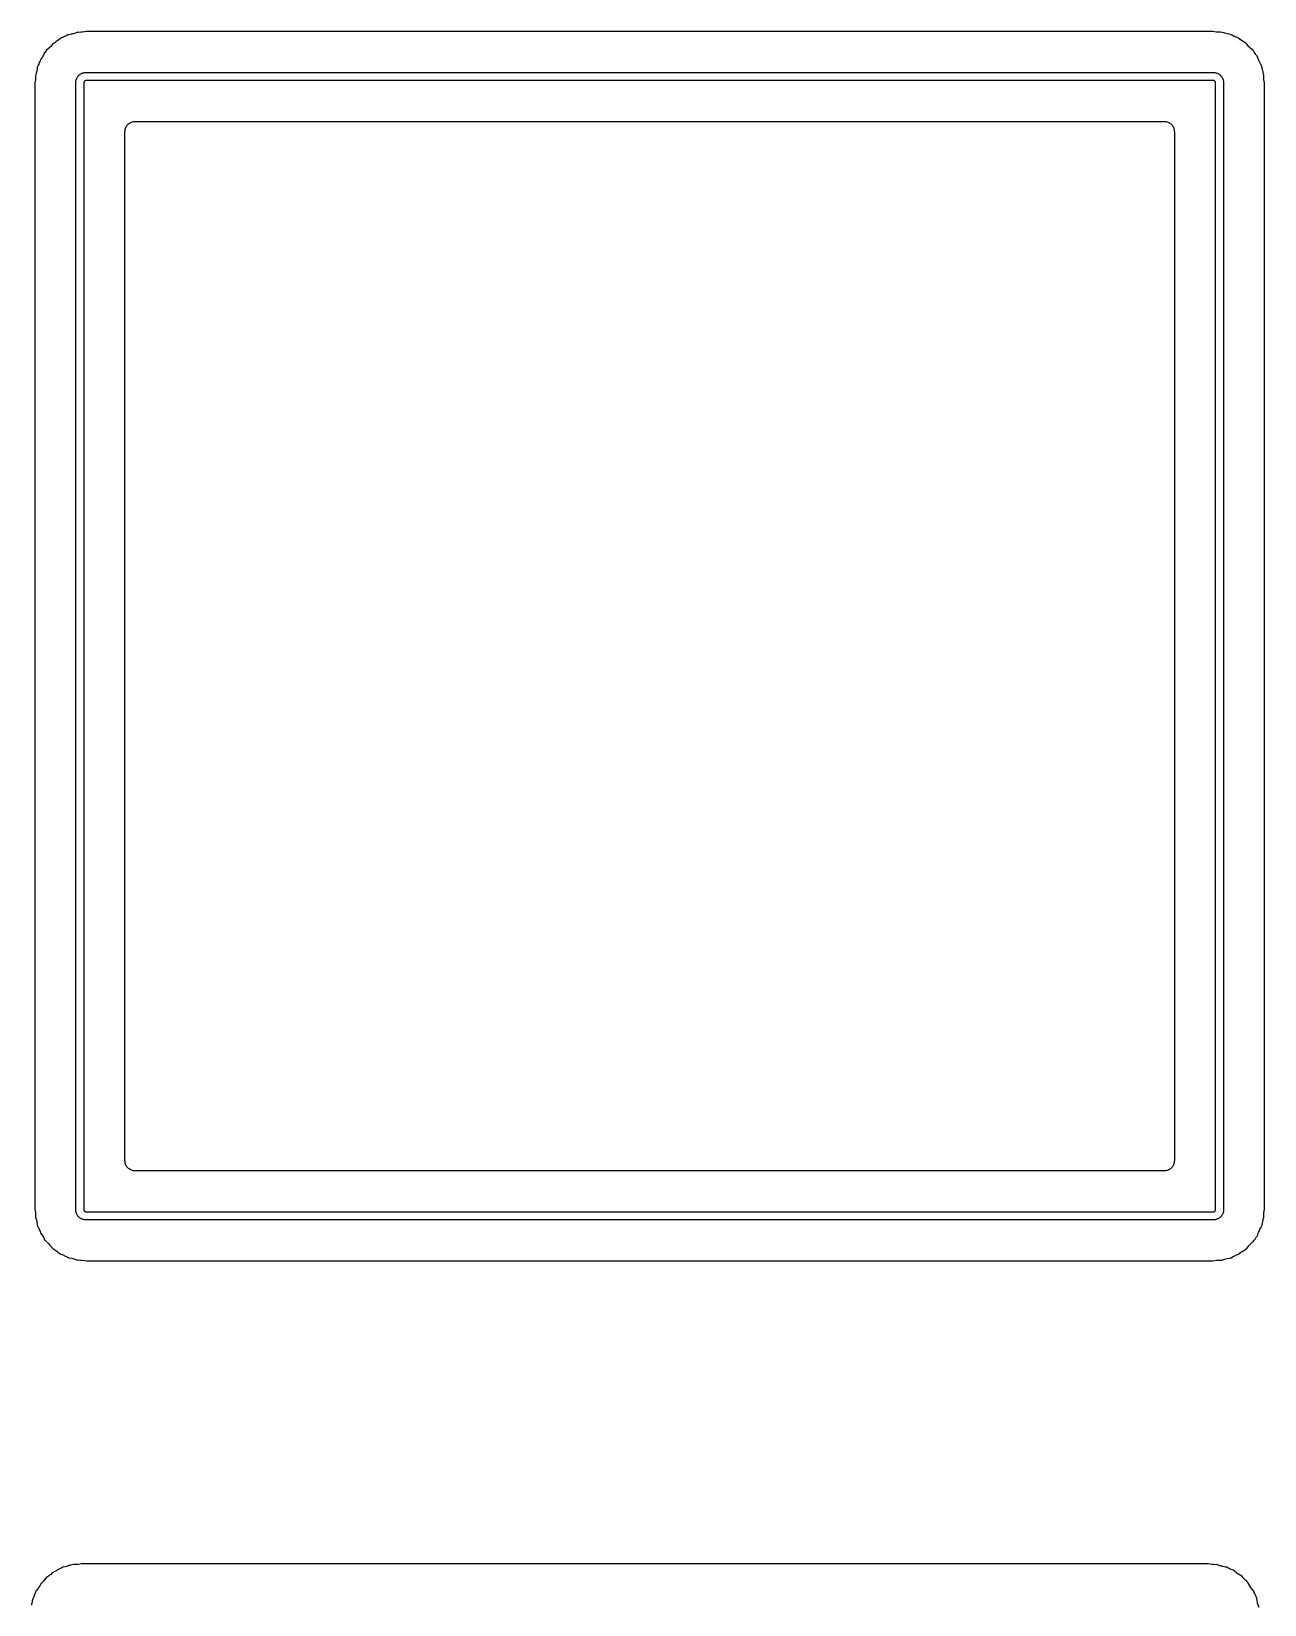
# Model space of a CAD drawing. Extents: x 63 to 223, y -147 to -32.
# Drawn here: x 114.87 to 130.15, y -90.17 to -70.67 of the extents above; entities that cross this region are included whole.
import ezdxf

# ---------------------------------------------------------------- set-up
doc = ezdxf.new("R2010")
doc.units = 0
doc.header["$MEASUREMENT"] = 0
doc.layers.add('BLACK', color=7, linetype='CONTINUOUS')

msp = doc.modelspace()

# ---------------------------------------------------------------- linework, layer by layer
at = {"layer": 'Black'}
for p, q in [((115.213, -70.7734), (115.195, -70.784)), ((115.223, -70.7642), (115.213, -70.7734)), ((115.225, -70.7618), (115.223, -70.7642)), ((115.228, -70.76), (115.225, -70.7618)), ((115.23, -70.7578), (115.228, -70.76)), ((115.232, -70.7569), (115.23, -70.7578)), ((115.236, -70.7538), (115.232, -70.7569)), ((115.265, -70.7445), (115.236, -70.7536)), ((115.236, -70.7536), (115.236, -70.7536)), ((115.236, -70.7536), (115.236, -70.7538)), ((115.279, -70.737), (115.265, -70.7445)), ((115.294, -70.7309), (115.279, -70.737)), ((115.319, -70.7154), (115.294, -70.7309)), ((115.327, -70.7145), (115.319, -70.7154)), ((115.33, -70.7136), (115.327, -70.7145)), ((115.333, -70.7136), (115.33, -70.7136)), ((115.367, -70.7078), (115.333, -70.7136)), ((115.378, -70.7036), (115.367, -70.7078)), ((115.391, -70.7012), (115.378, -70.7036)), ((115.435, -70.6843), (115.391, -70.7012)), ((115.445, -70.6827), (115.435, -70.6843)), ((115.467, -70.6846), (115.445, -70.6827)), ((115.484, -70.683), (115.467, -70.6846)), ((115.502, -70.6826), (115.484, -70.683)), ((115.549, -70.6733), (115.502, -70.6826)), ((129.509, -70.6733), (115.549, -70.6733)), ((129.548, -70.6811), (129.509, -70.6733)), ((129.563, -70.6814), (129.548, -70.6811)), ((129.578, -70.6834), (129.563, -70.6814)), ((129.604, -70.6824), (129.578, -70.6834)), ((129.625, -70.6861), (129.604, -70.6824)), ((129.646, -70.6898), (129.625, -70.6861)), ((129.657, -70.6947), (129.646, -70.6898)), ((129.674, -70.6984), (129.657, -70.6947)), ((129.691, -70.7035), (129.674, -70.6984)), ((129.71, -70.7058), (129.691, -70.7035)), ((129.713, -70.7068), (129.71, -70.7058)), ((129.715, -70.7078), (129.713, -70.7068)), ((129.734, -70.7145), (129.715, -70.7078)), ((129.744, -70.7183), (129.734, -70.7145)), ((129.764, -70.7309), (129.744, -70.7183)), ((129.779, -70.737), (129.764, -70.7309)), ((129.793, -70.7445), (129.779, -70.737)), ((129.822, -70.7536), (129.793, -70.7445)), ((129.822, -70.7538), (129.822, -70.7536)), ((129.822, -70.7536), (129.822, -70.7536)), ((129.826, -70.7569), (129.822, -70.7538)), ((129.826, -70.7571), (129.826, -70.7569)), ((129.829, -70.759), (129.826, -70.7571)), ((129.841, -70.7666), (129.829, -70.759)), ((129.85, -70.7753), (129.841, -70.7666)), ((115.017, -70.9672), (115.008, -70.9808)), ((115.028, -70.9403), (115.017, -70.9672)), ((115.033, -70.9337), (115.028, -70.9403)), ((115.046, -70.9169), (115.033, -70.9337)), ((115.047, -70.9148), (115.046, -70.9169)), ((115.048, -70.9135), (115.047, -70.9148)), ((115.052, -70.9098), (115.048, -70.9135)), ((115.086, -70.8812), (115.052, -70.9098)), ((115.052, -70.9098), (115.052, -70.9098)), ((115.094, -70.871), (115.086, -70.8812)), ((115.104, -70.8622), (115.094, -70.871)), ((115.13, -70.8297), (115.104, -70.8622)), ((115.131, -70.8276), (115.13, -70.8297)), ((115.157, -70.813), (115.131, -70.8276)), ((115.169, -70.8027), (115.157, -70.813)), ((115.183, -70.7936), (115.169, -70.8027)), ((115.189, -70.7877), (115.183, -70.7936)), ((115.195, -70.784), (115.189, -70.7877)), ((129.851, -70.7758), (129.85, -70.7753)), ((129.851, -70.7764), (129.851, -70.7758)), ((129.869, -70.7885), (129.851, -70.7764)), ((129.886, -70.8007), (129.869, -70.7885)), ((129.887, -70.8009), (129.886, -70.8007)), ((129.888, -70.8013), (129.887, -70.8009)), ((129.898, -70.8062), (129.888, -70.8013)), ((129.905, -70.8115), (129.898, -70.8062)), ((129.92, -70.8238), (129.905, -70.8115)), ((129.926, -70.8271), (129.92, -70.8238)), ((129.928, -70.8292), (129.926, -70.8271)), ((129.93, -70.8318), (129.928, -70.8292)), ((129.932, -70.835), (129.93, -70.8318)), ((129.955, -70.8634), (129.932, -70.835)), ((129.964, -70.8718), (129.955, -70.8634)), ((129.972, -70.8814), (129.964, -70.8718)), ((130.006, -70.9098), (129.972, -70.8814)), ((130.01, -70.9135), (130.006, -70.9098)), ((130.006, -70.9098), (130.006, -70.9098)), ((130.011, -70.9148), (130.01, -70.9135)), ((130.019, -70.9301), (130.011, -70.9148)), ((130.03, -70.9445), (130.019, -70.9301)), ((130.04, -70.9596), (130.03, -70.9445)), ((130.046, -70.9662), (130.04, -70.9596)), ((130.055, -70.9812), (130.046, -70.9662)), ((114.936, -71.1638), (114.931, -71.1778)), ((114.939, -71.135), (114.936, -71.1578)), ((114.936, -71.1578), (114.936, -71.1589)), ((114.936, -71.1589), (114.936, -71.1601)), ((114.936, -71.1601), (114.936, -71.1638)), ((114.939, -71.1328), (114.938, -71.1339)), ((114.938, -71.1339), (114.939, -71.135)), ((114.941, -71.1151), (114.939, -71.1328)), ((114.944, -71.1078), (114.941, -71.1141)), ((114.941, -71.1141), (114.941, -71.1151)), ((114.951, -71.0892), (114.944, -71.1078)), ((114.959, -71.0774), (114.951, -71.089)), ((114.951, -71.089), (114.951, -71.0892)), ((114.966, -71.0596), (114.959, -71.0774)), ((114.975, -71.0421), (114.966, -71.0596)), ((114.982, -71.0188), (114.975, -71.0421)), ((115, -70.9952), (114.982, -71.0188)), ((115.008, -70.9808), (115, -70.9952)), ((130.065, -70.9985), (130.055, -70.9812)), ((130.067, -70.9995), (130.065, -70.9985)), ((130.076, -71.0314), (130.067, -70.9995)), ((130.084, -71.0489), (130.076, -71.0314)), ((130.092, -71.0667), (130.084, -71.0489)), ((130.107, -71.089), (130.092, -71.0667)), ((130.107, -71.0892), (130.107, -71.089)), ((130.114, -71.1078), (130.107, -71.0892)), ((130.116, -71.1127), (130.114, -71.1078)), ((130.118, -71.1253), (130.116, -71.1127)), ((130.123, -71.143), (130.118, -71.1253)), ((130.127, -71.1609), (130.123, -71.143)), ((130.131, -71.1681), (130.127, -71.1609)), ((114.917, -71.2747), (114.91, -71.3117)), ((114.91, -71.3117), (114.91, -85.2732)), ((114.918, -71.2594), (114.917, -71.2747)), ((114.929, -71.1922), (114.918, -71.2222)), ((114.918, -71.2222), (114.919, -71.2265)), ((114.919, -71.2265), (114.918, -71.2306)), ((114.918, -71.2306), (114.918, -71.2306)), ((114.918, -71.2306), (114.918, -71.2307)), ((114.918, -71.2307), (114.919, -71.2348)), ((114.92, -71.2441), (114.918, -71.2594)), ((114.919, -71.2348), (114.92, -71.2441)), ((114.931, -71.1778), (114.929, -71.1922)), ((115.418, -71.3075), (115.419, -71.3038)), ((115.418, -85.2775), (115.418, -71.3075)), ((115.419, -71.2942), (115.42, -71.2865)), ((115.419, -71.2971), (115.419, -71.2942)), ((115.419, -71.3), (115.419, -71.2971)), ((115.419, -71.3038), (115.419, -71.3)), ((115.42, -71.2865), (115.421, -71.2788)), ((115.421, -71.2788), (115.423, -71.2731)), ((115.423, -71.2731), (115.425, -71.2669)), ((115.425, -71.2669), (115.427, -71.2628)), ((115.427, -71.2628), (115.429, -71.2584)), ((115.429, -71.2584), (115.43, -71.2563)), ((115.43, -71.2539), (115.435, -71.2463)), ((115.43, -71.254), (115.43, -71.2539)), ((115.43, -71.2563), (115.43, -71.254)), ((115.43, -71.254), (115.43, -71.254)), ((115.435, -71.2463), (115.439, -71.2387)), ((115.439, -71.2385), (115.442, -71.2347)), ((115.439, -71.2386), (115.439, -71.2385)), ((115.439, -71.2387), (115.439, -71.2386)), ((115.442, -71.2347), (115.445, -71.2301)), ((115.445, -71.2301), (115.449, -71.2255)), ((115.449, -71.2255), (115.453, -71.2206)), ((115.453, -71.2206), (115.455, -71.2195)), ((115.455, -71.2195), (115.456, -71.2182)), ((115.456, -71.2182), (115.457, -71.2173)), ((115.457, -71.2162), (115.463, -71.2116)), ((115.457, -71.2173), (115.457, -71.2162)), ((115.463, -71.2116), (115.469, -71.2066)), ((115.469, -71.2066), (115.47, -71.2061)), ((115.47, -71.2061), (115.471, -71.2053)), ((115.471, -71.2053), (115.472, -71.2045)), ((115.472, -71.2045), (115.473, -71.2036)), ((115.473, -71.2036), (115.481, -71.1992)), ((115.481, -71.1992), (115.488, -71.1948)), ((115.488, -71.1948), (115.491, -71.1937)), ((115.491, -71.1937), (115.494, -71.1921)), ((115.494, -71.1921), (115.502, -71.1894)), ((115.502, -71.1894), (115.51, -71.1866)), ((115.51, -71.1866), (115.512, -71.1863)), ((115.512, -71.1863), (115.513, -71.1857)), ((115.513, -71.1857), (115.514, -71.1856)), ((115.514, -71.1854), (115.522, -71.184)), ((115.514, -71.1856), (115.514, -71.1854)), ((115.519, -71.3035), (115.518, -71.3046)), ((115.518, -71.3046), (115.518, -71.3084)), ((115.518, -71.3084), (115.518, -71.3113)), ((115.518, -71.3113), (115.518, -85.2737)), ((115.52, -71.3003), (115.519, -71.3025)), ((115.519, -71.3025), (115.519, -71.3029)), ((115.519, -71.3029), (115.519, -71.3033)), ((115.519, -71.3033), (115.519, -71.3035)), ((115.522, -71.2946), (115.52, -71.2986)), ((115.52, -71.2986), (115.52, -71.3003)), ((115.522, -71.184), (115.53, -71.1824)), ((115.523, -71.2927), (115.522, -71.2938)), ((115.522, -71.2938), (115.522, -71.2946)), ((115.524, -71.2921), (115.523, -71.2922)), ((115.523, -71.2922), (115.523, -71.2927)), ((115.527, -71.2883), (115.524, -71.2921)), ((115.529, -71.2864), (115.527, -71.2883)), ((115.527, -71.2883), (115.527, -71.2883)), ((115.533, -71.2841), (115.529, -71.2864)), ((115.53, -71.1824), (115.531, -71.1825)), ((115.531, -71.1825), (115.531, -71.1824)), ((115.531, -71.1824), (115.533, -71.1824)), ((115.533, -71.1824), (115.535, -71.1821)), ((115.538, -71.2824), (115.533, -71.284)), ((115.533, -71.284), (115.533, -71.284)), ((115.533, -71.284), (115.533, -71.2841)), ((115.535, -71.1821), (115.54, -71.1821)), ((115.542, -71.2816), (115.538, -71.2824)), ((115.538, -71.2824), (115.538, -71.2824)), ((115.54, -71.1821), (115.544, -71.1813)), ((115.547, -71.2816), (115.542, -71.2816)), ((115.544, -71.1813), (129.514, -71.1813)), ((115.549, -71.2813), (115.547, -71.2816)), ((129.51, -71.2813), (115.549, -71.2813)), ((129.513, -71.2818), (129.51, -71.2813)), ((129.517, -71.2817), (129.513, -71.2818)), ((129.514, -71.1813), (129.518, -71.182)), ((129.518, -71.2822), (129.517, -71.2817)), ((129.518, -71.182), (129.522, -71.1819)), ((129.521, -71.2826), (129.518, -71.2822)), ((129.522, -71.283), (129.521, -71.2826)), ((129.522, -71.1819), (129.525, -71.1824)), ((129.525, -71.2841), (129.522, -71.283)), ((129.525, -71.1824), (129.527, -71.1824)), ((129.529, -71.2864), (129.525, -71.2841)), ((129.527, -71.1824), (129.535, -71.1838)), ((129.531, -71.2883), (129.529, -71.2864)), ((129.533, -71.2898), (129.531, -71.2883)), ((129.535, -71.2917), (129.533, -71.2898)), ((129.535, -71.1838), (129.543, -71.1849)), ((129.535, -71.2918), (129.535, -71.2917)), ((129.538, -71.2974), (129.535, -71.2918)), ((129.539, -71.2998), (129.538, -71.2974)), ((129.539, -71.3004), (129.539, -71.2998)), ((129.539, -71.3009), (129.539, -71.3004)), ((129.539, -71.3029), (129.539, -71.3009)), ((129.539, -71.3033), (129.539, -71.3029)), ((129.539, -71.3035), (129.539, -71.3033)), ((129.54, -71.3046), (129.539, -71.3035)), ((129.54, -71.3084), (129.54, -71.3046)), ((129.54, -71.3113), (129.54, -71.3084)), ((129.54, -85.2737), (129.54, -71.3113)), ((129.543, -71.1849), (129.547, -71.1863)), ((129.547, -71.1863), (129.55, -71.1869)), ((129.55, -71.1869), (129.557, -71.1896)), ((129.557, -71.1896), (129.564, -71.1921)), ((129.564, -71.1921), (129.567, -71.1937)), ((129.567, -71.1937), (129.57, -71.1948)), ((129.57, -71.1948), (129.577, -71.1992)), ((129.577, -71.1992), (129.585, -71.2036)), ((129.585, -71.2036), (129.586, -71.2045)), ((129.586, -71.2045), (129.587, -71.2053)), ((129.587, -71.2053), (129.588, -71.2061)), ((129.588, -71.2061), (129.589, -71.2066)), ((129.589, -71.2066), (129.595, -71.2116)), ((129.595, -71.2116), (129.601, -71.2162)), ((129.601, -71.2162), (129.601, -71.2173)), ((129.601, -71.2173), (129.602, -71.2179)), ((129.602, -71.2179), (129.604, -71.2201)), ((129.604, -71.2201), (129.607, -71.2217)), ((129.607, -71.2217), (129.61, -71.2262)), ((129.61, -71.2262), (129.614, -71.2303)), ((129.614, -71.2303), (129.616, -71.2331)), ((129.616, -71.2331), (129.617, -71.2355)), ((129.617, -71.2355), (129.618, -71.2371)), ((129.618, -71.2371), (129.619, -71.2385)), ((129.619, -71.2385), (129.619, -71.2386)), ((129.619, -71.2386), (129.619, -71.2387)), ((129.619, -71.2387), (129.623, -71.2462)), ((129.623, -71.2462), (129.627, -71.2524)), ((129.627, -71.2524), (129.627, -71.253)), ((129.627, -71.253), (129.628, -71.2554)), ((129.628, -71.2554), (129.63, -71.2575)), ((129.63, -71.2575), (129.632, -71.2632)), ((129.632, -71.2632), (129.634, -71.2688)), ((129.634, -71.2688), (129.635, -71.2714)), ((129.635, -71.2714), (129.635, -71.2739)), ((129.635, -71.2739), (129.636, -71.2765)), ((129.636, -71.2765), (129.637, -71.2788)), ((129.637, -71.2788), (129.638, -71.2866)), ((129.638, -71.2866), (129.639, -71.2942)), ((129.639, -71.2942), (129.639, -71.2971)), ((129.639, -71.2971), (129.639, -71.3)), ((129.639, -71.3), (129.639, -71.3038)), ((129.639, -71.3038), (129.64, -71.3075)), ((129.64, -71.3075), (129.64, -85.2775)), ((130.133, -71.1814), (130.131, -71.1681)), ((130.137, -71.2021), (130.133, -71.1814)), ((130.14, -71.2109), (130.137, -71.2021)), ((130.138, -71.2441), (130.14, -71.2109)), ((130.14, -71.2593), (130.138, -71.2441)), ((130.141, -71.2747), (130.14, -71.2593)), ((130.148, -71.3117), (130.141, -71.2747)), ((130.148, -85.2732), (130.148, -71.3117)), ((116.026, -71.9163), (116.028, -71.9054)), ((116.026, -84.6687), (116.026, -71.9163)), ((116.028, -71.8942), (116.032, -71.8838)), ((116.028, -71.9054), (116.028, -71.8942)), ((116.032, -71.8838), (116.034, -71.8729)), ((116.034, -71.8729), (116.039, -71.8632)), ((116.039, -71.8632), (116.043, -71.8528)), ((116.043, -71.8528), (116.05, -71.8443)), ((116.05, -71.8443), (116.056, -71.8347)), ((116.056, -71.8347), (116.064, -71.8275)), ((116.064, -71.8275), (116.071, -71.819)), ((116.071, -71.819), (116.081, -71.8135)), ((116.081, -71.8135), (116.09, -71.8063)), ((116.09, -71.8063), (116.1, -71.8025)), ((116.1, -71.8025), (116.11, -71.797)), ((116.11, -71.797), (116.121, -71.795)), ((116.121, -71.795), (116.131, -71.7912)), ((116.131, -71.7912), (116.142, -71.7912)), ((116.142, -71.7912), (116.153, -71.7893)), ((116.153, -71.7893), (128.905, -71.7893)), ((128.905, -71.7893), (128.916, -71.7912)), ((128.916, -71.7912), (128.927, -71.7912)), ((128.927, -71.7912), (128.937, -71.795)), ((128.937, -71.795), (128.948, -71.797)), ((128.948, -71.797), (128.958, -71.8025)), ((128.958, -71.8025), (128.969, -71.8063)), ((128.969, -71.8063), (128.977, -71.8135)), ((128.977, -71.8135), (128.987, -71.819)), ((128.987, -71.819), (128.994, -71.8275)), ((128.994, -71.8275), (129.002, -71.8347)), ((129.002, -71.8347), (129.008, -71.8443)), ((129.008, -71.8443), (129.015, -71.8528)), ((129.015, -71.8528), (129.019, -71.8632)), ((129.019, -71.8632), (129.024, -71.8729)), ((129.024, -71.8729), (129.026, -71.8838)), ((129.026, -71.8838), (129.03, -71.8942)), ((129.03, -71.8942), (129.03, -71.9054)), ((129.03, -71.9054), (129.032, -71.9163)), ((129.032, -71.9163), (129.032, -84.6687)), ((116.028, -84.6796), (116.026, -84.6687)), ((116.028, -84.6908), (116.028, -84.6796)), ((116.032, -84.7012), (116.028, -84.6908)), ((116.034, -84.7121), (116.032, -84.7012)), ((116.039, -84.7218), (116.034, -84.7121)), ((116.043, -84.7322), (116.039, -84.7218)), ((116.05, -84.7407), (116.043, -84.7322)), ((116.056, -84.7503), (116.05, -84.7407)), ((116.064, -84.7575), (116.056, -84.7503)), ((116.071, -84.766), (116.064, -84.7575)), ((116.081, -84.7715), (116.071, -84.766)), ((116.09, -84.7787), (116.081, -84.7715)), ((116.1, -84.7825), (116.09, -84.7787)), ((116.11, -84.788), (116.1, -84.7825)), ((116.121, -84.79), (116.11, -84.788)), ((116.131, -84.7938), (116.121, -84.79)), ((116.142, -84.7938), (116.131, -84.7938)), ((116.153, -84.7957), (116.142, -84.7938)), ((128.905, -84.7957), (116.153, -84.7957)), ((128.916, -84.7938), (128.905, -84.7957)), ((128.927, -84.7938), (128.916, -84.7938)), ((128.937, -84.79), (128.927, -84.7938)), ((128.948, -84.788), (128.937, -84.79)), ((128.958, -84.7825), (128.948, -84.788)), ((128.969, -84.7787), (128.958, -84.7825)), ((128.977, -84.7715), (128.969, -84.7787)), ((128.987, -84.766), (128.977, -84.7715)), ((128.994, -84.7575), (128.987, -84.766)), ((129.002, -84.7503), (128.994, -84.7575)), ((129.008, -84.7407), (129.002, -84.7503)), ((129.015, -84.7322), (129.008, -84.7407)), ((129.019, -84.7218), (129.015, -84.7322)), ((129.024, -84.7121), (129.019, -84.7218)), ((129.026, -84.7012), (129.024, -84.7121)), ((129.03, -84.6908), (129.026, -84.7012)), ((129.032, -84.6687), (129.03, -84.6796)), ((129.03, -84.6796), (129.03, -84.6908)), ((114.91, -85.2732), (114.918, -85.311)), ((114.918, -85.311), (114.918, -85.3263)), ((114.918, -85.3263), (114.92, -85.3414)), ((114.919, -85.3551), (114.918, -85.3632)), ((114.918, -85.3632), (114.928, -85.3919)), ((114.92, -85.3466), (114.919, -85.3508)), ((114.919, -85.3508), (114.919, -85.3551)), ((114.92, -85.3414), (114.92, -85.3466)), ((114.928, -85.3919), (114.931, -85.4067)), ((115.419, -85.2813), (115.418, -85.2775)), ((115.419, -85.2851), (115.419, -85.2813)), ((115.419, -85.2878), (115.419, -85.2851)), ((115.419, -85.2907), (115.419, -85.2878)), ((115.42, -85.2982), (115.419, -85.2907)), ((115.421, -85.3058), (115.42, -85.2982)), ((115.423, -85.3119), (115.421, -85.3058)), ((115.425, -85.3182), (115.423, -85.3119)), ((115.427, -85.3222), (115.425, -85.3182)), ((115.429, -85.3265), (115.427, -85.3222)), ((115.43, -85.3285), (115.429, -85.3265)), ((115.43, -85.3307), (115.43, -85.3285)), ((115.43, -85.3309), (115.43, -85.3307)), ((115.43, -85.3311), (115.43, -85.3309)), ((115.434, -85.3386), (115.43, -85.3311)), ((115.438, -85.3461), (115.434, -85.3386)), ((115.439, -85.3463), (115.438, -85.3461)), ((115.439, -85.3465), (115.439, -85.3463)), ((115.442, -85.3505), (115.439, -85.3465)), ((115.445, -85.3551), (115.442, -85.3505)), ((115.449, -85.3595), (115.445, -85.3551)), ((115.453, -85.3643), (115.449, -85.3595)), ((115.455, -85.3654), (115.453, -85.3643)), ((115.456, -85.3667), (115.455, -85.3654)), ((115.456, -85.3674), (115.456, -85.3667)), ((115.457, -85.3682), (115.456, -85.3674)), ((115.463, -85.3731), (115.457, -85.3682)), ((115.469, -85.3783), (115.463, -85.3731)), ((115.47, -85.3786), (115.469, -85.3783)), ((115.47, -85.3793), (115.47, -85.3786)), ((115.472, -85.3803), (115.47, -85.3793)), ((115.473, -85.3814), (115.472, -85.3803)), ((115.474, -85.3815), (115.473, -85.3814)), ((115.474, -85.3817), (115.474, -85.3815)), ((115.481, -85.386), (115.474, -85.3817)), ((115.488, -85.3903), (115.481, -85.386)), ((115.489, -85.3903), (115.488, -85.3903)), ((115.489, -85.3904), (115.489, -85.3903)), ((115.491, -85.3912), (115.489, -85.3904)), ((115.493, -85.3926), (115.491, -85.3912)), ((115.494, -85.3927), (115.493, -85.3926)), ((115.494, -85.3929), (115.494, -85.3927)), ((115.502, -85.3956), (115.494, -85.3929)), ((115.51, -85.3984), (115.502, -85.3956)), ((115.518, -85.2737), (115.518, -85.2764)), ((115.518, -85.2764), (115.518, -85.2802)), ((115.518, -85.2802), (115.519, -85.2816)), ((115.519, -85.2816), (115.519, -85.2819)), ((115.519, -85.2819), (115.519, -85.2821)), ((115.519, -85.2821), (115.519, -85.2823)), ((115.519, -85.2823), (115.519, -85.2845)), ((115.519, -85.2845), (115.52, -85.2863)), ((115.52, -85.2863), (115.522, -85.2904)), ((115.522, -85.2904), (115.522, -85.2911)), ((115.522, -85.2911), (115.523, -85.292)), ((115.523, -85.292), (115.523, -85.2926)), ((115.523, -85.2926), (115.524, -85.2928)), ((115.524, -85.2928), (115.527, -85.2965)), ((115.527, -85.2965), (115.529, -85.2988)), ((115.529, -85.2988), (115.533, -85.3008)), ((115.533, -85.3008), (115.538, -85.3025)), ((115.538, -85.3025), (115.538, -85.3025)), ((115.538, -85.3025), (115.543, -85.3034)), ((115.543, -85.3034), (115.548, -85.3035)), ((115.548, -85.3035), (115.549, -85.3037)), ((115.549, -85.3037), (129.51, -85.3037)), ((129.51, -85.3037), (129.513, -85.3032)), ((129.513, -85.3032), (129.517, -85.3032)), ((129.517, -85.3032), (129.518, -85.3027)), ((129.518, -85.3027), (129.521, -85.3023)), ((129.521, -85.3022), (129.525, -85.3009)), ((129.521, -85.3023), (129.521, -85.3022)), ((129.525, -85.3009), (129.529, -85.2988)), ((129.529, -85.2988), (129.531, -85.2964)), ((129.531, -85.2964), (129.533, -85.2951)), ((129.533, -85.2951), (129.535, -85.2931)), ((129.535, -85.2931), (129.538, -85.2876)), ((129.538, -85.2876), (129.539, -85.2851)), ((129.539, -85.2816), (129.54, -85.2802)), ((129.539, -85.2819), (129.539, -85.2816)), ((129.539, -85.2826), (129.539, -85.2819)), ((129.539, -85.284), (129.539, -85.2826)), ((129.539, -85.2844), (129.539, -85.284)), ((129.539, -85.2851), (129.539, -85.2844)), ((129.54, -85.2764), (129.54, -85.2737)), ((129.54, -85.2802), (129.54, -85.2764)), ((129.557, -85.3954), (129.549, -85.3983)), ((129.565, -85.3926), (129.557, -85.3954)), ((129.567, -85.3912), (129.565, -85.3926)), ((129.569, -85.3904), (129.567, -85.3912)), ((129.57, -85.3903), (129.569, -85.3903)), ((129.569, -85.3903), (129.569, -85.3904)), ((129.577, -85.386), (129.57, -85.3903)), ((129.584, -85.3817), (129.577, -85.386)), ((129.585, -85.3814), (129.584, -85.3815)), ((129.584, -85.3815), (129.584, -85.3817)), ((129.586, -85.3803), (129.585, -85.3814)), ((129.588, -85.3793), (129.586, -85.3803)), ((129.589, -85.3783), (129.588, -85.3786)), ((129.588, -85.3786), (129.588, -85.3793)), ((129.595, -85.3731), (129.589, -85.3783)), ((129.601, -85.3682), (129.595, -85.3731)), ((129.602, -85.367), (129.601, -85.3675)), ((129.601, -85.3675), (129.601, -85.3682)), ((129.604, -85.365), (129.602, -85.367)), ((129.607, -85.3634), (129.604, -85.365)), ((129.61, -85.3588), (129.607, -85.3634)), ((129.614, -85.3546), (129.61, -85.3588)), ((129.615, -85.352), (129.614, -85.3546)), ((129.617, -85.3497), (129.615, -85.352)), ((129.618, -85.348), (129.617, -85.3497)), ((129.619, -85.3465), (129.618, -85.348)), ((129.62, -85.3461), (129.619, -85.3463)), ((129.619, -85.3463), (129.619, -85.3465)), ((129.624, -85.3386), (129.62, -85.3461)), ((129.627, -85.3321), (129.624, -85.3386)), ((129.628, -85.3311), (129.627, -85.3314)), ((129.627, -85.3314), (129.627, -85.3319)), ((129.627, -85.3319), (129.627, -85.3321)), ((129.63, -85.3275), (129.628, -85.3296)), ((129.628, -85.3296), (129.628, -85.3311)), ((129.628, -85.3311), (129.628, -85.3311)), ((129.632, -85.3217), (129.63, -85.3275)), ((129.634, -85.3161), (129.632, -85.3217)), ((129.635, -85.3135), (129.634, -85.3161)), ((129.636, -85.3084), (129.635, -85.3111)), ((129.635, -85.3111), (129.635, -85.3135)), ((129.637, -85.3058), (129.636, -85.3084)), ((129.638, -85.2982), (129.637, -85.3058)), ((129.639, -85.2907), (129.638, -85.2982)), ((129.64, -85.2775), (129.639, -85.2813)), ((129.639, -85.2813), (129.639, -85.2851)), ((129.639, -85.2851), (129.639, -85.2878)), ((129.639, -85.2878), (129.639, -85.2907)), ((130.133, -85.4041), (130.137, -85.3833)), ((130.137, -85.3833), (130.14, -85.3754)), ((130.138, -85.3413), (130.14, -85.3262)), ((130.14, -85.3754), (130.138, -85.3413)), ((130.14, -85.311), (130.148, -85.2732)), ((130.14, -85.3262), (130.14, -85.311)), ((114.931, -85.4067), (114.935, -85.4212)), ((114.935, -85.4212), (114.941, -85.4695)), ((114.941, -85.4695), (114.944, -85.476)), ((114.944, -85.476), (114.951, -85.4944)), ((114.951, -85.4944), (114.952, -85.497)), ((114.952, -85.497), (114.959, -85.5075)), ((114.959, -85.5075), (114.966, -85.5253)), ((114.966, -85.5253), (114.975, -85.5428)), ((114.975, -85.5428), (114.982, -85.5661)), ((114.982, -85.5661), (115.002, -85.5918)), ((115.002, -85.5918), (115.009, -85.6057)), ((115.51, -85.3985), (115.51, -85.3984)), ((115.51, -85.3984), (115.51, -85.3984)), ((115.512, -85.3988), (115.51, -85.3985)), ((115.513, -85.3992), (115.512, -85.3988)), ((115.514, -85.3993), (115.513, -85.3992)), ((115.514, -85.3995), (115.514, -85.3993)), ((115.522, -85.4009), (115.514, -85.3995)), ((115.53, -85.4025), (115.522, -85.4009)), ((115.531, -85.4024), (115.53, -85.4025)), ((115.531, -85.4025), (115.531, -85.4024)), ((115.533, -85.4025), (115.531, -85.4025)), ((115.534, -85.4027), (115.533, -85.4025)), ((115.539, -85.4028), (115.534, -85.4027)), ((115.544, -85.4037), (115.539, -85.4028)), ((129.514, -85.4037), (115.544, -85.4037)), ((129.518, -85.403), (129.514, -85.4037)), ((129.522, -85.403), (129.518, -85.403)), ((129.525, -85.4025), (129.522, -85.403)), ((129.527, -85.4025), (129.525, -85.4025)), ((129.535, -85.4011), (129.527, -85.4025)), ((129.543, -85.4), (129.535, -85.4011)), ((129.546, -85.3988), (129.543, -85.4)), ((129.549, -85.3983), (129.546, -85.3988)), ((130.055, -85.6043), (130.065, -85.5871)), ((130.065, -85.587), (130.075, -85.5542)), ((130.065, -85.5871), (130.065, -85.587)), ((130.075, -85.5542), (130.084, -85.5372)), ((130.084, -85.5372), (130.091, -85.5198)), ((130.091, -85.5198), (130.106, -85.497)), ((130.106, -85.497), (130.107, -85.4944)), ((130.107, -85.4944), (130.114, -85.476)), ((130.114, -85.476), (130.117, -85.4695)), ((130.117, -85.4695), (130.118, -85.4586)), ((130.118, -85.4586), (130.124, -85.4406)), ((130.124, -85.4406), (130.128, -85.4224)), ((130.128, -85.4224), (130.131, -85.4162)), ((130.131, -85.4162), (130.133, -85.4041)), ((115.009, -85.6057), (115.018, -85.6188)), ((115.018, -85.6188), (115.032, -85.6504)), ((115.032, -85.6504), (115.034, -85.6534)), ((115.034, -85.6534), (115.037, -85.6566)), ((115.037, -85.6566), (115.037, -85.6568)), ((115.037, -85.6568), (115.045, -85.6674)), ((115.045, -85.6674), (115.085, -85.7016)), ((115.085, -85.7016), (115.093, -85.7113)), ((115.093, -85.7113), (115.102, -85.7197)), ((115.102, -85.7197), (115.132, -85.758)), ((115.132, -85.758), (115.16, -85.7738)), ((115.16, -85.7738), (115.172, -85.7838)), ((115.172, -85.7838), (115.185, -85.7926)), ((129.869, -85.7954), (129.884, -85.7852)), ((129.884, -85.7852), (129.898, -85.7787)), ((129.898, -85.7787), (129.905, -85.7736)), ((129.905, -85.7736), (129.92, -85.7614)), ((129.92, -85.7614), (129.923, -85.7596)), ((129.923, -85.7596), (129.956, -85.7193)), ((129.956, -85.7193), (129.965, -85.7118)), ((129.965, -85.7118), (129.972, -85.7029)), ((129.972, -85.7029), (130.012, -85.6683)), ((130.012, -85.6683), (130.019, -85.6546)), ((130.019, -85.6546), (130.03, -85.6403)), ((130.03, -85.6403), (130.04, -85.6252)), ((130.04, -85.6252), (130.046, -85.6182)), ((130.046, -85.6182), (130.055, -85.6043)), ((115.185, -85.7926), (115.195, -85.8015)), ((115.195, -85.8015), (115.196, -85.8023)), ((115.196, -85.8023), (115.214, -85.8134)), ((115.214, -85.8134), (115.232, -85.8283)), ((115.232, -85.8283), (115.268, -85.8402)), ((115.268, -85.8402), (115.28, -85.8471)), ((115.28, -85.8471), (115.294, -85.8523)), ((115.294, -85.8523), (115.323, -85.8701)), ((115.323, -85.8701), (115.329, -85.8708)), ((115.329, -85.8708), (115.332, -85.8717)), ((115.332, -85.8717), (115.335, -85.8717)), ((115.335, -85.8717), (115.371, -85.8779)), ((115.371, -85.8779), (115.382, -85.8818)), ((115.382, -85.8818), (115.394, -85.8839)), ((115.394, -85.8839), (115.419, -85.8933)), ((115.419, -85.8933), (115.422, -85.8947)), ((115.422, -85.8947), (115.424, -85.8953)), ((115.424, -85.8953), (115.439, -85.9012)), ((115.439, -85.9012), (115.464, -85.8994)), ((115.464, -85.8994), (115.481, -85.9011)), ((115.481, -85.9011), (115.498, -85.9015)), ((115.498, -85.9015), (115.55, -85.9117)), ((115.55, -85.9117), (129.508, -85.9117)), ((129.508, -85.9117), (129.553, -85.9029)), ((129.553, -85.9029), (129.567, -85.9026)), ((129.567, -85.9026), (129.581, -85.9005)), ((129.581, -85.9005), (129.619, -85.9015)), ((129.619, -85.9015), (129.625, -85.9006)), ((129.625, -85.9006), (129.629, -85.8998)), ((129.629, -85.8998), (129.654, -85.8901)), ((129.654, -85.8901), (129.67, -85.8868)), ((129.67, -85.8868), (129.685, -85.8821)), ((129.685, -85.8821), (129.71, -85.8791)), ((129.71, -85.8791), (129.719, -85.8764)), ((129.719, -85.8764), (129.733, -85.8716)), ((129.733, -85.8716), (129.764, -85.8523)), ((129.764, -85.8523), (129.778, -85.8471)), ((129.778, -85.8471), (129.79, -85.8402)), ((129.79, -85.8402), (129.828, -85.8277)), ((129.828, -85.8277), (129.829, -85.8271)), ((129.829, -85.8271), (129.832, -85.8247)), ((129.832, -85.8247), (129.833, -85.8244)), ((129.833, -85.8244), (129.844, -85.8128)), ((129.844, -85.8128), (129.847, -85.8112)), ((129.847, -85.8112), (129.848, -85.8101)), ((129.848, -85.8101), (129.849, -85.8095)), ((129.849, -85.8095), (129.85, -85.8078)), ((129.85, -85.8078), (129.854, -85.8047)), ((129.854, -85.8047), (129.869, -85.7954)), ((115.348, -89.6845), (115.332, -89.6879)), ((115.349, -89.6841), (115.348, -89.6845)), ((115.35, -89.684), (115.349, -89.6841)), ((115.353, -89.6824), (115.35, -89.684)), ((115.374, -89.6787), (115.353, -89.6824)), ((115.395, -89.675), (115.374, -89.6787)), ((115.42, -89.676), (115.395, -89.675)), ((115.435, -89.674), (115.42, -89.676)), ((115.45, -89.6737), (115.435, -89.674)), ((115.489, -89.6659), (115.45, -89.6737)), ((129.45, -89.6659), (115.489, -89.6659)), ((129.497, -89.6752), (129.45, -89.6659)), ((129.515, -89.6756), (129.497, -89.6752)), ((129.532, -89.6772), (129.515, -89.6756)), ((129.554, -89.6753), (129.532, -89.6772)), ((129.564, -89.6769), (129.554, -89.6753)), ((129.608, -89.6938), (129.564, -89.6769)), ((115.022, -89.8761), (115.01, -89.8891)), ((115.036, -89.8549), (115.022, -89.8761)), ((115.037, -89.8543), (115.036, -89.8549)), ((115.051, -89.8407), (115.037, -89.8543)), ((115.066, -89.8277), (115.051, -89.8407)), ((115.078, -89.8204), (115.066, -89.8273)), ((115.066, -89.8273), (115.066, -89.8277)), ((115.093, -89.8082), (115.078, -89.8204)), ((115.108, -89.7966), (115.093, -89.8082)), ((115.126, -89.7779), (115.108, -89.7966)), ((115.129, -89.777), (115.126, -89.7779)), ((115.126, -89.7779), (115.126, -89.7779)), ((115.134, -89.7735), (115.129, -89.777)), ((115.15, -89.7667), (115.134, -89.7735)), ((115.167, -89.7563), (115.15, -89.7667)), ((115.183, -89.7467), (115.167, -89.7563)), ((115.188, -89.7428), (115.183, -89.7467)), ((115.193, -89.7411), (115.188, -89.7428)), ((115.21, -89.7325), (115.193, -89.7411)), ((115.227, -89.7249), (115.21, -89.7325)), ((115.228, -89.7242), (115.227, -89.7249)), ((115.245, -89.7171), (115.228, -89.7242)), ((115.246, -89.7168), (115.245, -89.7171)), ((115.259, -89.7085), (115.246, -89.7166)), ((115.246, -89.7166), (115.246, -89.7168)), ((115.288, -89.7037), (115.259, -89.7085)), ((115.303, -89.6982), (115.288, -89.7037)), ((115.319, -89.6942), (115.303, -89.6982)), ((115.332, -89.6879), (115.319, -89.6942)), ((129.621, -89.6962), (129.608, -89.6938)), ((129.632, -89.7004), (129.621, -89.6962)), ((129.666, -89.7062), (129.632, -89.7004)), ((129.669, -89.7062), (129.666, -89.7062)), ((129.672, -89.7071), (129.669, -89.7062)), ((129.68, -89.708), (129.672, -89.7071)), ((129.705, -89.7235), (129.68, -89.708)), ((129.72, -89.7296), (129.705, -89.7235)), ((129.734, -89.7371), (129.72, -89.7296)), ((129.763, -89.7462), (129.734, -89.7371)), ((129.763, -89.7464), (129.763, -89.7462)), ((129.763, -89.7462), (129.763, -89.7462)), ((129.767, -89.7495), (129.763, -89.7464)), ((129.769, -89.7504), (129.767, -89.7495)), ((129.771, -89.7526), (129.769, -89.7504)), ((129.774, -89.7544), (129.771, -89.7526)), ((129.776, -89.7568), (129.774, -89.7544)), ((129.804, -89.7813), (129.776, -89.7568)), ((129.815, -89.7877), (129.804, -89.7813)), ((129.824, -89.7956), (129.815, -89.7877)), ((129.868, -89.8202), (129.824, -89.7956)), ((129.869, -89.8223), (129.868, -89.8202)), ((129.884, -89.8413), (129.869, -89.8223)), ((129.899, -89.8543), (129.884, -89.8413)), ((129.913, -89.8679), (129.899, -89.8543)), ((129.918, -89.8714), (129.913, -89.8679)), ((129.927, -89.8812), (129.918, -89.8714)), ((114.897, -90.0743), (114.89, -90.0925)), ((114.903, -90.0575), (114.897, -90.0715)), ((114.897, -90.0715), (114.897, -90.0743)), ((114.912, -90.0379), (114.903, -90.0575)), ((114.918, -90.0169), (114.912, -90.0379)), ((114.919, -90.0149), (114.918, -90.0169)), ((114.922, -90.0098), (114.919, -90.0141)), ((114.919, -90.0141), (114.919, -90.0149)), ((114.925, -90.0031), (114.922, -90.0086)), ((114.922, -90.0086), (114.922, -90.0098)), ((114.927, -90.0005), (114.925, -90.0031)), ((114.93, -89.9947), (114.927, -90.0005)), ((114.948, -89.9749), (114.93, -89.9946)), ((114.93, -89.9946), (114.93, -89.9947)), ((114.949, -89.9733), (114.948, -89.9749)), ((114.951, -89.972), (114.949, -89.9733)), ((114.961, -89.9547), (114.951, -89.972)), ((114.972, -89.9377), (114.961, -89.9547)), ((114.973, -89.9341), (114.972, -89.9358)), ((114.972, -89.9358), (114.972, -89.9377)), ((114.975, -89.929), (114.973, -89.9341)), ((114.979, -89.9238), (114.975, -89.929)), ((114.981, -89.9183), (114.979, -89.9232)), ((114.979, -89.9232), (114.979, -89.9235)), ((114.979, -89.9235), (114.979, -89.9238)), ((114.999, -89.9029), (114.981, -89.9183)), ((115.01, -89.8891), (114.999, -89.9029)), ((129.939, -89.8953), (129.927, -89.8812)), ((129.943, -89.899), (129.939, -89.8953)), ((129.969, -89.9458), (129.943, -89.899)), ((129.978, -89.9575), (129.969, -89.9458)), ((129.986, -89.9701), (129.978, -89.9575)), ((130.009, -89.9946), (129.986, -89.9701)), ((130.009, -89.9947), (130.009, -89.9946)), ((130.012, -90.0005), (130.009, -89.9947)), ((130.014, -90.0031), (130.012, -90.0005)), ((130.014, -90.0047), (130.014, -90.0031)), ((130.017, -90.0131), (130.014, -90.0047)), ((130.017, -90.0133), (130.017, -90.0131)), ((130.017, -90.0136), (130.017, -90.0133)), ((130.027, -90.033), (130.017, -90.0136)), ((130.033, -90.0452), (130.027, -90.033)), ((130.034, -90.047), (130.033, -90.0452)), ((130.034, -90.0472), (130.034, -90.047)), ((130.037, -90.0526), (130.034, -90.0472)), ((130.037, -90.0528), (130.037, -90.0526)), ((130.037, -90.053), (130.037, -90.0528)), ((130.038, -90.0541), (130.037, -90.053)), ((130.04, -90.0602), (130.038, -90.0541)), ((130.041, -90.0651), (130.04, -90.0602)), ((130.048, -90.0832), (130.041, -90.0651)), ((114.871, -90.1616), (114.869, -90.1771)), ((114.876, -90.1464), (114.871, -90.1616)), ((114.878, -90.1204), (114.876, -90.1464)), ((114.883, -90.1109), (114.878, -90.1204)), ((114.89, -90.0925), (114.883, -90.1109)), ((130.052, -90.0925), (130.048, -90.0832)), ((130.055, -90.1251), (130.052, -90.0925)), ((130.059, -90.1395), (130.055, -90.1251)), ((130.062, -90.1542), (130.059, -90.1395)), ((130.081, -90.2067), (130.062, -90.1542))]:
    msp.add_line(p, q, dxfattribs=at)

doc.saveas('drawing.dxf')
